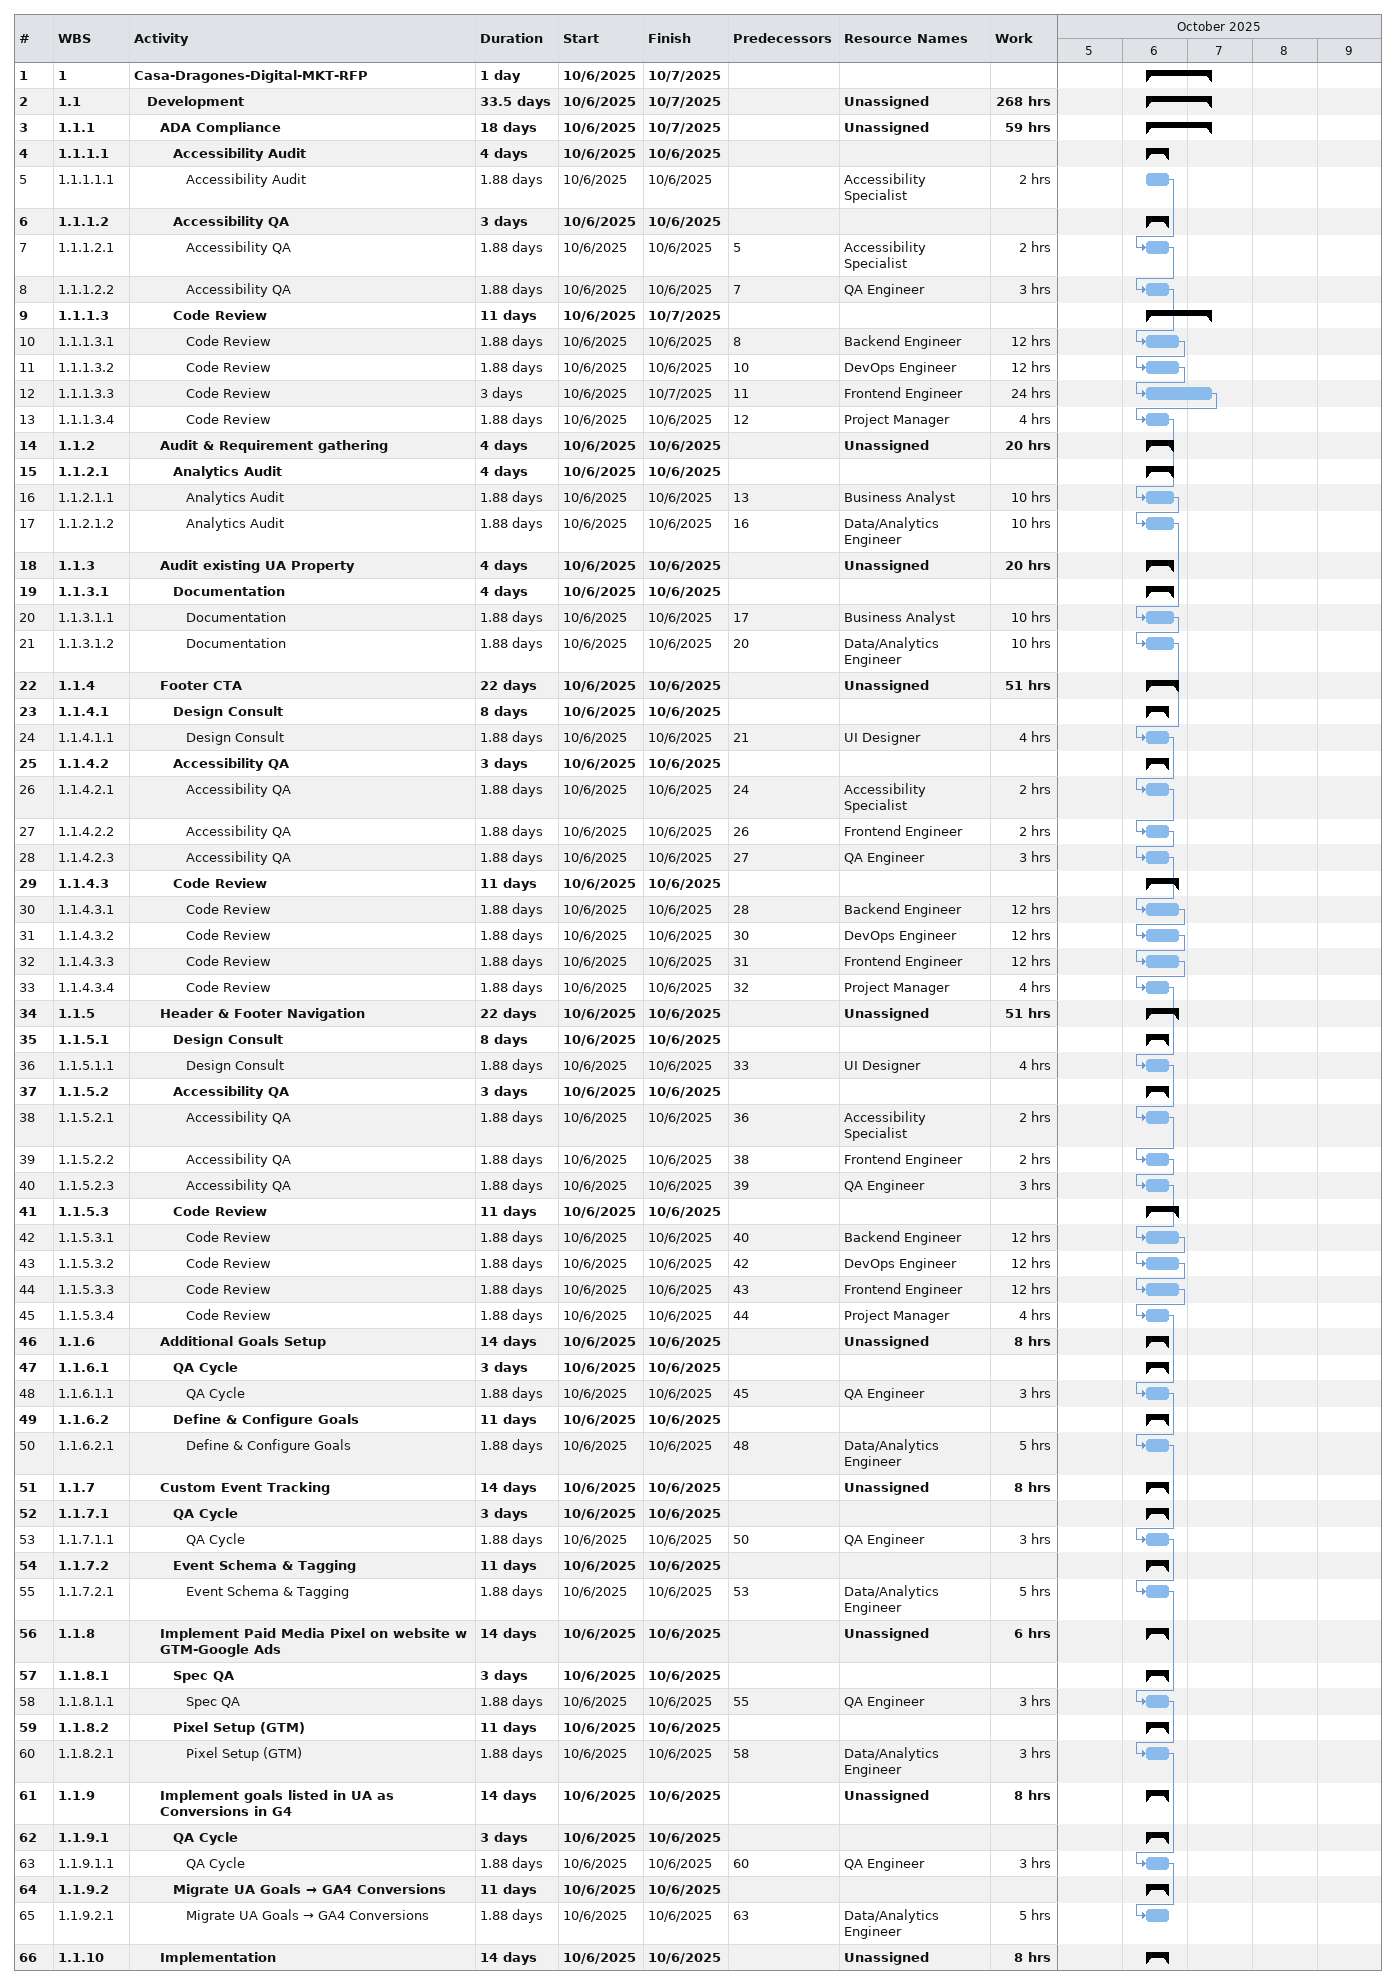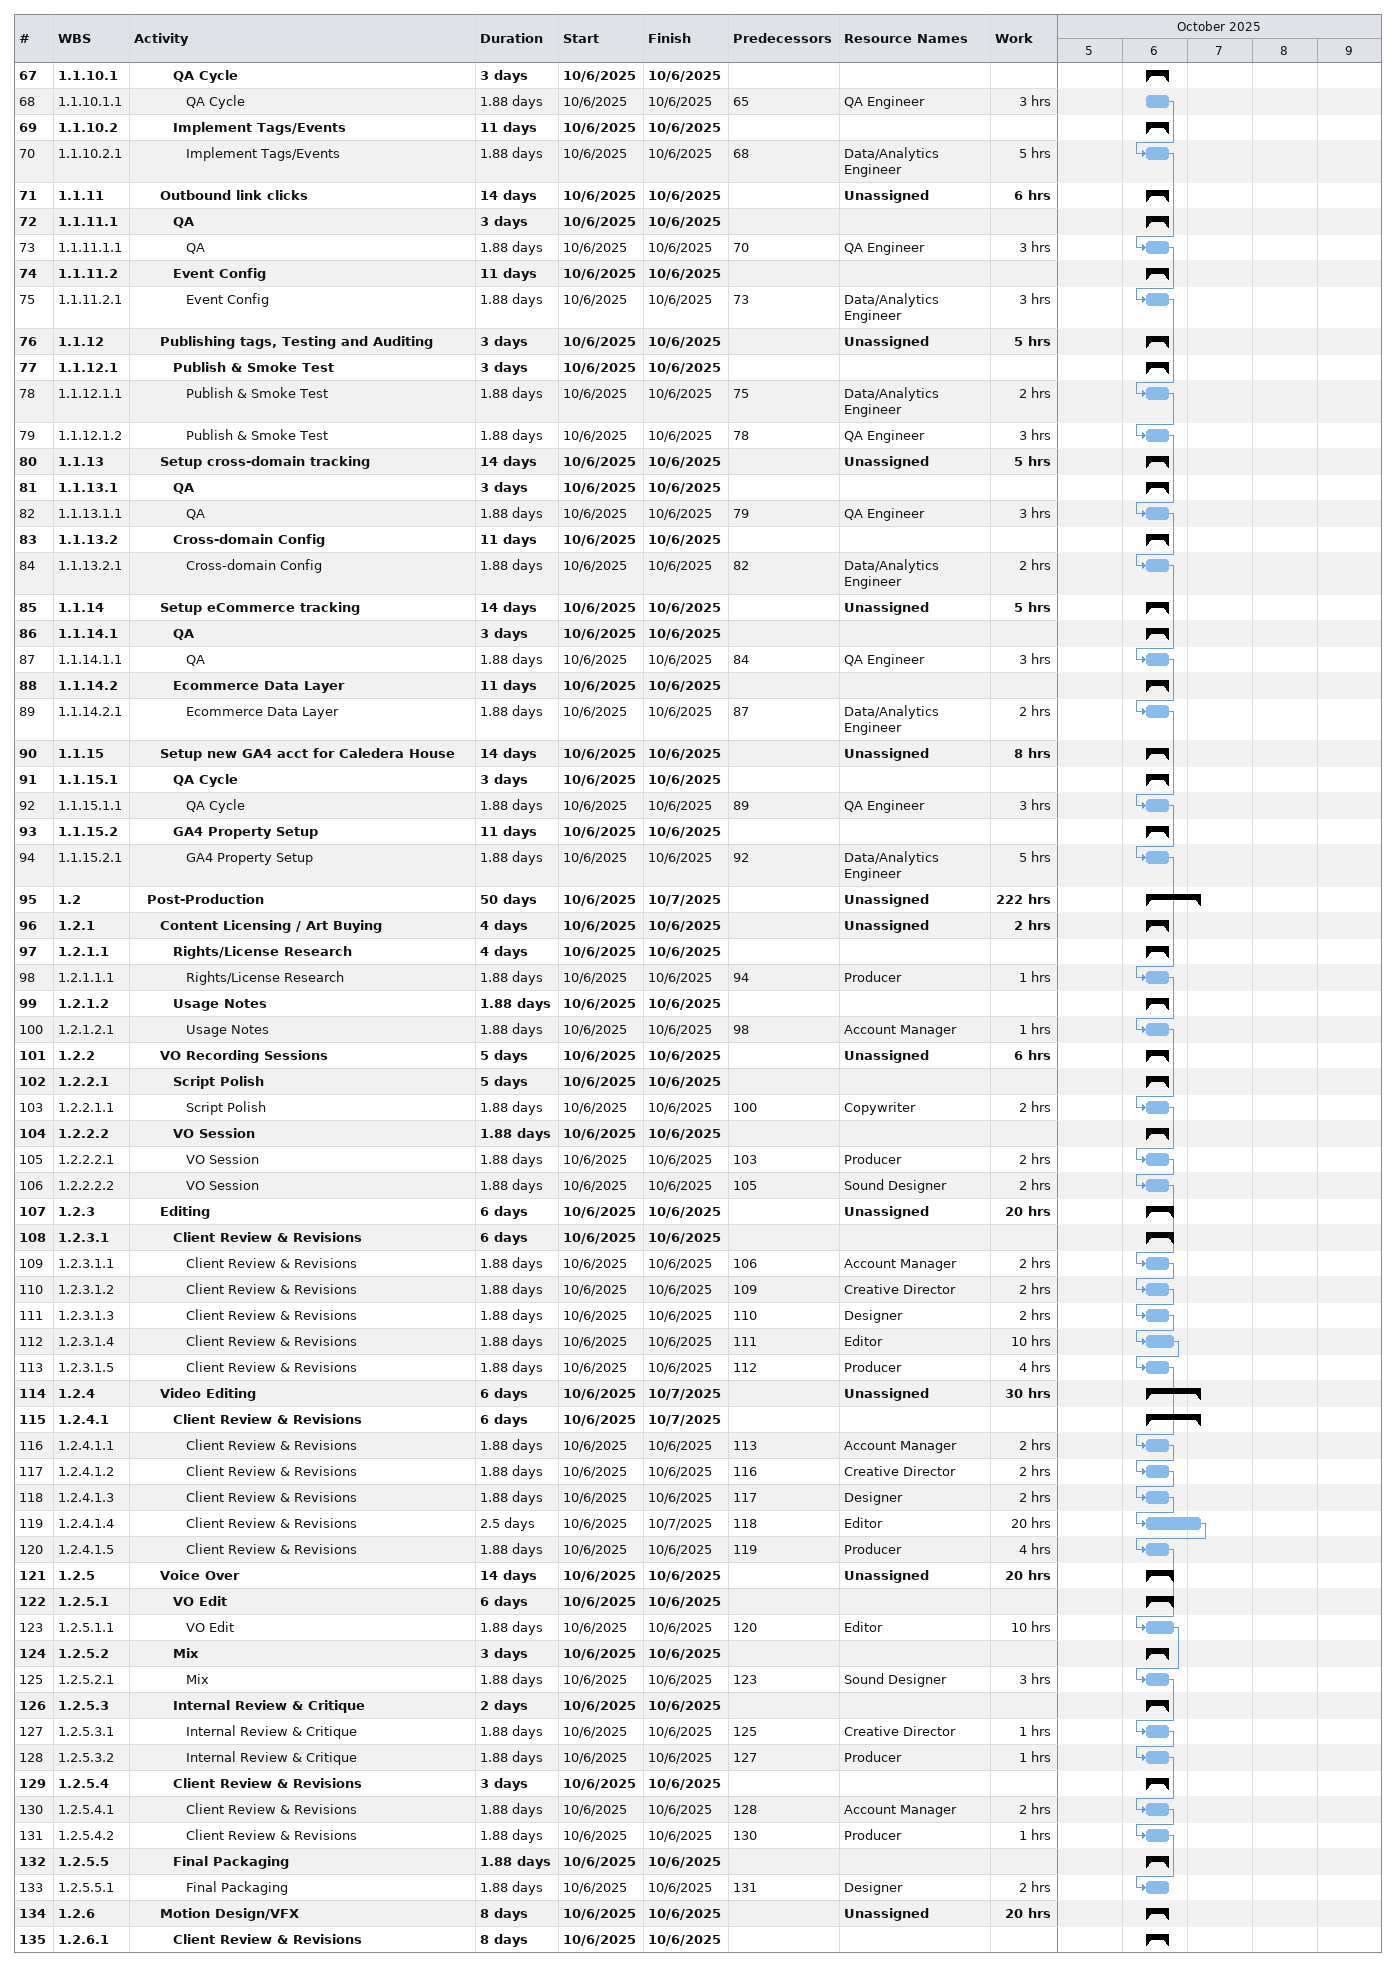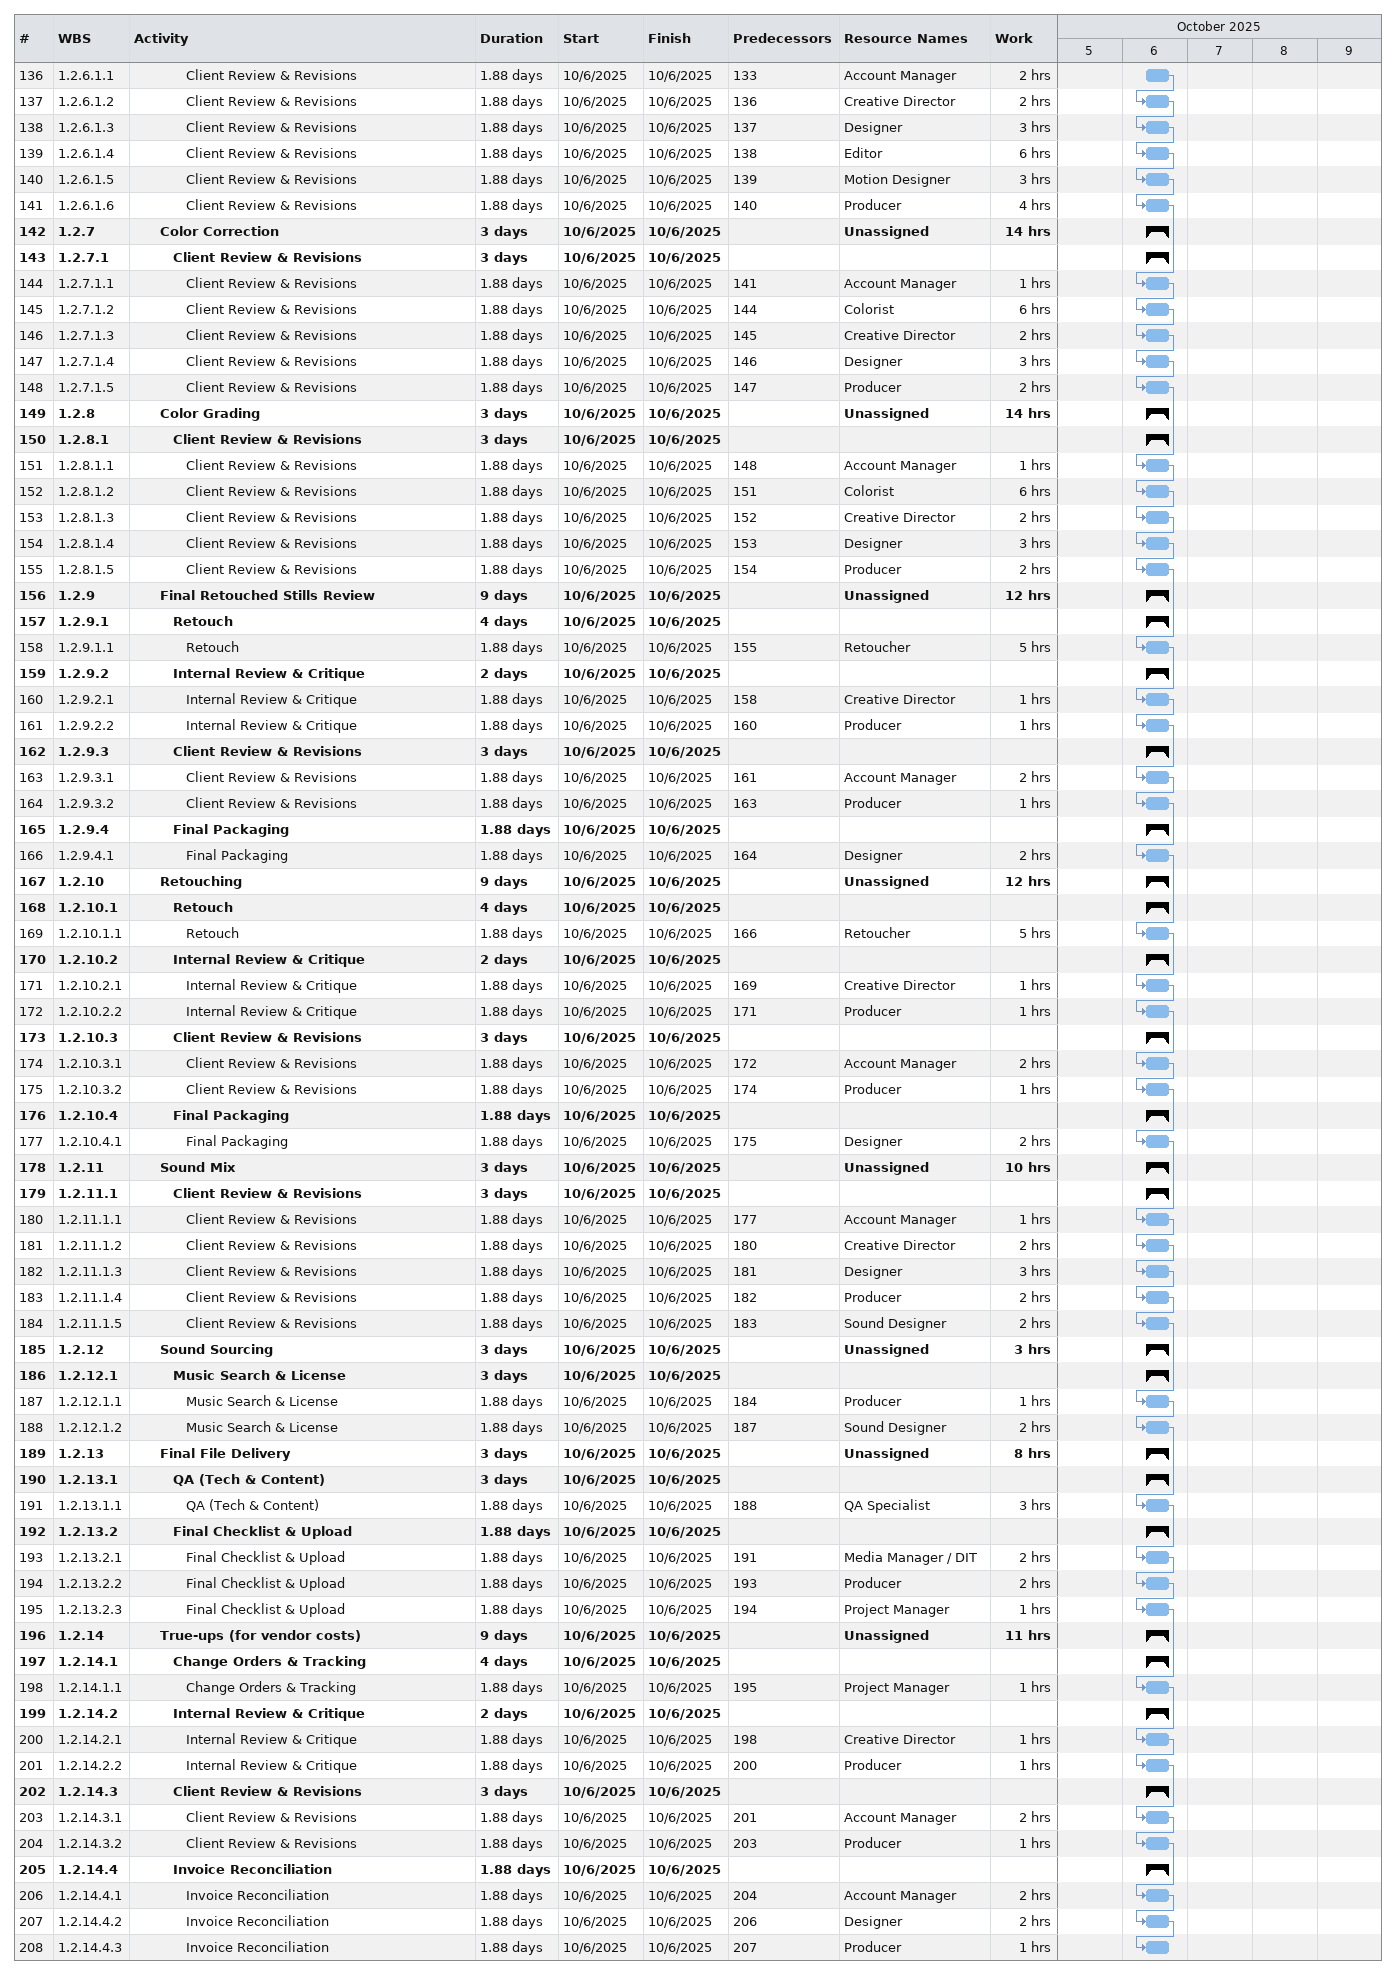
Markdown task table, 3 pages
| ID | WBS | Task | Duration | Start | Finish | Predecessors | Resources | Work (h) |
|---|---|---|---|---|---|---|---|---|
| 1 | 1 | **Casa-Dragones-Digital-MKT-RFP** | 1d | 2025-10-06 | 2025-10-07 |  |  |  |
| 2 | 1.1 | **Development** | 33.5d | 2025-10-06 | 2025-10-07 |  | Unassigned | 268 |
| 3 | 1.1.1 | **ADA Compliance** | 18d | 2025-10-06 | 2025-10-07 |  | Unassigned | 59 |
| 4 | 1.1.1.1 | **Accessibility Audit** | 4d | 2025-10-06 | 2025-10-06 |  |  |  |
| 5 | 1.1.1.1.1 | Accessibility Audit | 1.88d | 2025-10-06 | 2025-10-06 |  | Accessibility Specialist | 2 |
| 6 | 1.1.1.2 | **Accessibility QA** | 3d | 2025-10-06 | 2025-10-06 |  |  |  |
| 7 | 1.1.1.2.1 | Accessibility QA | 1.88d | 2025-10-06 | 2025-10-06 | 5 | Accessibility Specialist | 2 |
| 8 | 1.1.1.2.2 | Accessibility QA | 1.88d | 2025-10-06 | 2025-10-06 | 7 | QA Engineer | 3 |
| 9 | 1.1.1.3 | **Code Review** | 11d | 2025-10-06 | 2025-10-07 |  |  |  |
| 10 | 1.1.1.3.1 | Code Review | 1.88d | 2025-10-06 | 2025-10-06 | 8 | Backend Engineer | 12 |
| 11 | 1.1.1.3.2 | Code Review | 1.88d | 2025-10-06 | 2025-10-06 | 10 | DevOps Engineer | 12 |
| 12 | 1.1.1.3.3 | Code Review | 3d | 2025-10-06 | 2025-10-07 | 11 | Frontend Engineer | 24 |
| 13 | 1.1.1.3.4 | Code Review | 1.88d | 2025-10-06 | 2025-10-06 | 12 | Project Manager | 4 |
| 14 | 1.1.2 | **Audit & Requirement gathering** | 4d | 2025-10-06 | 2025-10-06 |  | Unassigned | 20 |
| 15 | 1.1.2.1 | **Analytics Audit** | 4d | 2025-10-06 | 2025-10-06 |  |  |  |
| 16 | 1.1.2.1.1 | Analytics Audit | 1.88d | 2025-10-06 | 2025-10-06 | 13 | Business Analyst | 10 |
| 17 | 1.1.2.1.2 | Analytics Audit | 1.88d | 2025-10-06 | 2025-10-06 | 16 | Data/Analytics Engineer | 10 |
| 18 | 1.1.3 | **Audit existing UA Property** | 4d | 2025-10-06 | 2025-10-06 |  | Unassigned | 20 |
| 19 | 1.1.3.1 | **Documentation** | 4d | 2025-10-06 | 2025-10-06 |  |  |  |
| 20 | 1.1.3.1.1 | Documentation | 1.88d | 2025-10-06 | 2025-10-06 | 17 | Business Analyst | 10 |
| 21 | 1.1.3.1.2 | Documentation | 1.88d | 2025-10-06 | 2025-10-06 | 20 | Data/Analytics Engineer | 10 |
| 22 | 1.1.4 | **Footer CTA** | 22d | 2025-10-06 | 2025-10-06 |  | Unassigned | 51 |
| 23 | 1.1.4.1 | **Design Consult** | 8d | 2025-10-06 | 2025-10-06 |  |  |  |
| 24 | 1.1.4.1.1 | Design Consult | 1.88d | 2025-10-06 | 2025-10-06 | 21 | UI Designer | 4 |
| 25 | 1.1.4.2 | **Accessibility QA** | 3d | 2025-10-06 | 2025-10-06 |  |  |  |
| 26 | 1.1.4.2.1 | Accessibility QA | 1.88d | 2025-10-06 | 2025-10-06 | 24 | Accessibility Specialist | 2 |
| 27 | 1.1.4.2.2 | Accessibility QA | 1.88d | 2025-10-06 | 2025-10-06 | 26 | Frontend Engineer | 2 |
| 28 | 1.1.4.2.3 | Accessibility QA | 1.88d | 2025-10-06 | 2025-10-06 | 27 | QA Engineer | 3 |
| 29 | 1.1.4.3 | **Code Review** | 11d | 2025-10-06 | 2025-10-06 |  |  |  |
| 30 | 1.1.4.3.1 | Code Review | 1.88d | 2025-10-06 | 2025-10-06 | 28 | Backend Engineer | 12 |
| 31 | 1.1.4.3.2 | Code Review | 1.88d | 2025-10-06 | 2025-10-06 | 30 | DevOps Engineer | 12 |
| 32 | 1.1.4.3.3 | Code Review | 1.88d | 2025-10-06 | 2025-10-06 | 31 | Frontend Engineer | 12 |
| 33 | 1.1.4.3.4 | Code Review | 1.88d | 2025-10-06 | 2025-10-06 | 32 | Project Manager | 4 |
| 34 | 1.1.5 | **Header & Footer Navigation** | 22d | 2025-10-06 | 2025-10-06 |  | Unassigned | 51 |
| 35 | 1.1.5.1 | **Design Consult** | 8d | 2025-10-06 | 2025-10-06 |  |  |  |
| 36 | 1.1.5.1.1 | Design Consult | 1.88d | 2025-10-06 | 2025-10-06 | 33 | UI Designer | 4 |
| 37 | 1.1.5.2 | **Accessibility QA** | 3d | 2025-10-06 | 2025-10-06 |  |  |  |
| 38 | 1.1.5.2.1 | Accessibility QA | 1.88d | 2025-10-06 | 2025-10-06 | 36 | Accessibility Specialist | 2 |
| 39 | 1.1.5.2.2 | Accessibility QA | 1.88d | 2025-10-06 | 2025-10-06 | 38 | Frontend Engineer | 2 |
| 40 | 1.1.5.2.3 | Accessibility QA | 1.88d | 2025-10-06 | 2025-10-06 | 39 | QA Engineer | 3 |
| 41 | 1.1.5.3 | **Code Review** | 11d | 2025-10-06 | 2025-10-06 |  |  |  |
| 42 | 1.1.5.3.1 | Code Review | 1.88d | 2025-10-06 | 2025-10-06 | 40 | Backend Engineer | 12 |
| 43 | 1.1.5.3.2 | Code Review | 1.88d | 2025-10-06 | 2025-10-06 | 42 | DevOps Engineer | 12 |
| 44 | 1.1.5.3.3 | Code Review | 1.88d | 2025-10-06 | 2025-10-06 | 43 | Frontend Engineer | 12 |
| 45 | 1.1.5.3.4 | Code Review | 1.88d | 2025-10-06 | 2025-10-06 | 44 | Project Manager | 4 |
| 46 | 1.1.6 | **Additional Goals Setup** | 14d | 2025-10-06 | 2025-10-06 |  | Unassigned | 8 |
| 47 | 1.1.6.1 | **QA Cycle** | 3d | 2025-10-06 | 2025-10-06 |  |  |  |
| 48 | 1.1.6.1.1 | QA Cycle | 1.88d | 2025-10-06 | 2025-10-06 | 45 | QA Engineer | 3 |
| 49 | 1.1.6.2 | **Define & Configure Goals** | 11d | 2025-10-06 | 2025-10-06 |  |  |  |
| 50 | 1.1.6.2.1 | Define & Configure Goals | 1.88d | 2025-10-06 | 2025-10-06 | 48 | Data/Analytics Engineer | 5 |
| 51 | 1.1.7 | **Custom Event Tracking** | 14d | 2025-10-06 | 2025-10-06 |  | Unassigned | 8 |
| 52 | 1.1.7.1 | **QA Cycle** | 3d | 2025-10-06 | 2025-10-06 |  |  |  |
| 53 | 1.1.7.1.1 | QA Cycle | 1.88d | 2025-10-06 | 2025-10-06 | 50 | QA Engineer | 3 |
| 54 | 1.1.7.2 | **Event Schema & Tagging** | 11d | 2025-10-06 | 2025-10-06 |  |  |  |
| 55 | 1.1.7.2.1 | Event Schema & Tagging | 1.88d | 2025-10-06 | 2025-10-06 | 53 | Data/Analytics Engineer | 5 |
| 56 | 1.1.8 | **Implement Paid Media Pixel on website w GTM-Google Ads** | 14d | 2025-10-06 | 2025-10-06 |  | Unassigned | 6 |
| 57 | 1.1.8.1 | **Spec QA** | 3d | 2025-10-06 | 2025-10-06 |  |  |  |
| 58 | 1.1.8.1.1 | Spec QA | 1.88d | 2025-10-06 | 2025-10-06 | 55 | QA Engineer | 3 |
| 59 | 1.1.8.2 | **Pixel Setup (GTM)** | 11d | 2025-10-06 | 2025-10-06 |  |  |  |
| 60 | 1.1.8.2.1 | Pixel Setup (GTM) | 1.88d | 2025-10-06 | 2025-10-06 | 58 | Data/Analytics Engineer | 3 |
| 61 | 1.1.9 | **Implement goals listed in UA as Conversions in G4** | 14d | 2025-10-06 | 2025-10-06 |  | Unassigned | 8 |
| 62 | 1.1.9.1 | **QA Cycle** | 3d | 2025-10-06 | 2025-10-06 |  |  |  |
| 63 | 1.1.9.1.1 | QA Cycle | 1.88d | 2025-10-06 | 2025-10-06 | 60 | QA Engineer | 3 |
| 64 | 1.1.9.2 | **Migrate UA Goals → GA4 Conversions** | 11d | 2025-10-06 | 2025-10-06 |  |  |  |
| 65 | 1.1.9.2.1 | Migrate UA Goals → GA4 Conversions | 1.88d | 2025-10-06 | 2025-10-06 | 63 | Data/Analytics Engineer | 5 |
| 66 | 1.1.10 | **Implementation** | 14d | 2025-10-06 | 2025-10-06 |  | Unassigned | 8 |
| 67 | 1.1.10.1 | **QA Cycle** | 3d | 2025-10-06 | 2025-10-06 |  |  |  |
| 68 | 1.1.10.1.1 | QA Cycle | 1.88d | 2025-10-06 | 2025-10-06 | 65 | QA Engineer | 3 |
| 69 | 1.1.10.2 | **Implement Tags/Events** | 11d | 2025-10-06 | 2025-10-06 |  |  |  |
| 70 | 1.1.10.2.1 | Implement Tags/Events | 1.88d | 2025-10-06 | 2025-10-06 | 68 | Data/Analytics Engineer | 5 |
| 71 | 1.1.11 | **Outbound link clicks** | 14d | 2025-10-06 | 2025-10-06 |  | Unassigned | 6 |
| 72 | 1.1.11.1 | **QA** | 3d | 2025-10-06 | 2025-10-06 |  |  |  |
| 73 | 1.1.11.1.1 | QA | 1.88d | 2025-10-06 | 2025-10-06 | 70 | QA Engineer | 3 |
| 74 | 1.1.11.2 | **Event Config** | 11d | 2025-10-06 | 2025-10-06 |  |  |  |
| 75 | 1.1.11.2.1 | Event Config | 1.88d | 2025-10-06 | 2025-10-06 | 73 | Data/Analytics Engineer | 3 |
| 76 | 1.1.12 | **Publishing tags, Testing and Auditing** | 3d | 2025-10-06 | 2025-10-06 |  | Unassigned | 5 |
| 77 | 1.1.12.1 | **Publish & Smoke Test** | 3d | 2025-10-06 | 2025-10-06 |  |  |  |
| 78 | 1.1.12.1.1 | Publish & Smoke Test | 1.88d | 2025-10-06 | 2025-10-06 | 75 | Data/Analytics Engineer | 2 |
| 79 | 1.1.12.1.2 | Publish & Smoke Test | 1.88d | 2025-10-06 | 2025-10-06 | 78 | QA Engineer | 3 |
| 80 | 1.1.13 | **Setup cross-domain tracking** | 14d | 2025-10-06 | 2025-10-06 |  | Unassigned | 5 |
| 81 | 1.1.13.1 | **QA** | 3d | 2025-10-06 | 2025-10-06 |  |  |  |
| 82 | 1.1.13.1.1 | QA | 1.88d | 2025-10-06 | 2025-10-06 | 79 | QA Engineer | 3 |
| 83 | 1.1.13.2 | **Cross-domain Config** | 11d | 2025-10-06 | 2025-10-06 |  |  |  |
| 84 | 1.1.13.2.1 | Cross-domain Config | 1.88d | 2025-10-06 | 2025-10-06 | 82 | Data/Analytics Engineer | 2 |
| 85 | 1.1.14 | **Setup eCommerce tracking** | 14d | 2025-10-06 | 2025-10-06 |  | Unassigned | 5 |
| 86 | 1.1.14.1 | **QA** | 3d | 2025-10-06 | 2025-10-06 |  |  |  |
| 87 | 1.1.14.1.1 | QA | 1.88d | 2025-10-06 | 2025-10-06 | 84 | QA Engineer | 3 |
| 88 | 1.1.14.2 | **Ecommerce Data Layer** | 11d | 2025-10-06 | 2025-10-06 |  |  |  |
| 89 | 1.1.14.2.1 | Ecommerce Data Layer | 1.88d | 2025-10-06 | 2025-10-06 | 87 | Data/Analytics Engineer | 2 |
| 90 | 1.1.15 | **Setup new GA4 acct for Caledera House** | 14d | 2025-10-06 | 2025-10-06 |  | Unassigned | 8 |
| 91 | 1.1.15.1 | **QA Cycle** | 3d | 2025-10-06 | 2025-10-06 |  |  |  |
| 92 | 1.1.15.1.1 | QA Cycle | 1.88d | 2025-10-06 | 2025-10-06 | 89 | QA Engineer | 3 |
| 93 | 1.1.15.2 | **GA4 Property Setup** | 11d | 2025-10-06 | 2025-10-06 |  |  |  |
| 94 | 1.1.15.2.1 | GA4 Property Setup | 1.88d | 2025-10-06 | 2025-10-06 | 92 | Data/Analytics Engineer | 5 |
| 95 | 1.2 | **Post-Production** | 50d | 2025-10-06 | 2025-10-07 |  | Unassigned | 222 |
| 96 | 1.2.1 | **Content Licensing / Art Buying** | 4d | 2025-10-06 | 2025-10-06 |  | Unassigned | 2 |
| 97 | 1.2.1.1 | **Rights/License Research** | 4d | 2025-10-06 | 2025-10-06 |  |  |  |
| 98 | 1.2.1.1.1 | Rights/License Research | 1.88d | 2025-10-06 | 2025-10-06 | 94 | Producer | 1 |
| 99 | 1.2.1.2 | **Usage Notes** | 1.88d | 2025-10-06 | 2025-10-06 |  |  |  |
| 100 | 1.2.1.2.1 | Usage Notes | 1.88d | 2025-10-06 | 2025-10-06 | 98 | Account Manager | 1 |
| 101 | 1.2.2 | **VO Recording Sessions** | 5d | 2025-10-06 | 2025-10-06 |  | Unassigned | 6 |
| 102 | 1.2.2.1 | **Script Polish** | 5d | 2025-10-06 | 2025-10-06 |  |  |  |
| 103 | 1.2.2.1.1 | Script Polish | 1.88d | 2025-10-06 | 2025-10-06 | 100 | Copywriter | 2 |
| 104 | 1.2.2.2 | **VO Session** | 1.88d | 2025-10-06 | 2025-10-06 |  |  |  |
| 105 | 1.2.2.2.1 | VO Session | 1.88d | 2025-10-06 | 2025-10-06 | 103 | Producer | 2 |
| 106 | 1.2.2.2.2 | VO Session | 1.88d | 2025-10-06 | 2025-10-06 | 105 | Sound Designer | 2 |
| 107 | 1.2.3 | **Editing** | 6d | 2025-10-06 | 2025-10-06 |  | Unassigned | 20 |
| 108 | 1.2.3.1 | **Client Review & Revisions** | 6d | 2025-10-06 | 2025-10-06 |  |  |  |
| 109 | 1.2.3.1.1 | Client Review & Revisions | 1.88d | 2025-10-06 | 2025-10-06 | 106 | Account Manager | 2 |
| 110 | 1.2.3.1.2 | Client Review & Revisions | 1.88d | 2025-10-06 | 2025-10-06 | 109 | Creative Director | 2 |
| 111 | 1.2.3.1.3 | Client Review & Revisions | 1.88d | 2025-10-06 | 2025-10-06 | 110 | Designer | 2 |
| 112 | 1.2.3.1.4 | Client Review & Revisions | 1.88d | 2025-10-06 | 2025-10-06 | 111 | Editor | 10 |
| 113 | 1.2.3.1.5 | Client Review & Revisions | 1.88d | 2025-10-06 | 2025-10-06 | 112 | Producer | 4 |
| 114 | 1.2.4 | **Video Editing** | 6d | 2025-10-06 | 2025-10-07 |  | Unassigned | 30 |
| 115 | 1.2.4.1 | **Client Review & Revisions** | 6d | 2025-10-06 | 2025-10-07 |  |  |  |
| 116 | 1.2.4.1.1 | Client Review & Revisions | 1.88d | 2025-10-06 | 2025-10-06 | 113 | Account Manager | 2 |
| 117 | 1.2.4.1.2 | Client Review & Revisions | 1.88d | 2025-10-06 | 2025-10-06 | 116 | Creative Director | 2 |
| 118 | 1.2.4.1.3 | Client Review & Revisions | 1.88d | 2025-10-06 | 2025-10-06 | 117 | Designer | 2 |
| 119 | 1.2.4.1.4 | Client Review & Revisions | 2.5d | 2025-10-06 | 2025-10-07 | 118 | Editor | 20 |
| 120 | 1.2.4.1.5 | Client Review & Revisions | 1.88d | 2025-10-06 | 2025-10-06 | 119 | Producer | 4 |
| 121 | 1.2.5 | **Voice Over** | 14d | 2025-10-06 | 2025-10-06 |  | Unassigned | 20 |
| 122 | 1.2.5.1 | **VO Edit** | 6d | 2025-10-06 | 2025-10-06 |  |  |  |
| 123 | 1.2.5.1.1 | VO Edit | 1.88d | 2025-10-06 | 2025-10-06 | 120 | Editor | 10 |
| 124 | 1.2.5.2 | **Mix** | 3d | 2025-10-06 | 2025-10-06 |  |  |  |
| 125 | 1.2.5.2.1 | Mix | 1.88d | 2025-10-06 | 2025-10-06 | 123 | Sound Designer | 3 |
| 126 | 1.2.5.3 | **Internal Review & Critique** | 2d | 2025-10-06 | 2025-10-06 |  |  |  |
| 127 | 1.2.5.3.1 | Internal Review & Critique | 1.88d | 2025-10-06 | 2025-10-06 | 125 | Creative Director | 1 |
| 128 | 1.2.5.3.2 | Internal Review & Critique | 1.88d | 2025-10-06 | 2025-10-06 | 127 | Producer | 1 |
| 129 | 1.2.5.4 | **Client Review & Revisions** | 3d | 2025-10-06 | 2025-10-06 |  |  |  |
| 130 | 1.2.5.4.1 | Client Review & Revisions | 1.88d | 2025-10-06 | 2025-10-06 | 128 | Account Manager | 2 |
| 131 | 1.2.5.4.2 | Client Review & Revisions | 1.88d | 2025-10-06 | 2025-10-06 | 130 | Producer | 1 |
| 132 | 1.2.5.5 | **Final Packaging** | 1.88d | 2025-10-06 | 2025-10-06 |  |  |  |
| 133 | 1.2.5.5.1 | Final Packaging | 1.88d | 2025-10-06 | 2025-10-06 | 131 | Designer | 2 |
| 134 | 1.2.6 | **Motion Design/VFX** | 8d | 2025-10-06 | 2025-10-06 |  | Unassigned | 20 |
| 135 | 1.2.6.1 | **Client Review & Revisions** | 8d | 2025-10-06 | 2025-10-06 |  |  |  |
| 136 | 1.2.6.1.1 | Client Review & Revisions | 1.88d | 2025-10-06 | 2025-10-06 | 133 | Account Manager | 2 |
| 137 | 1.2.6.1.2 | Client Review & Revisions | 1.88d | 2025-10-06 | 2025-10-06 | 136 | Creative Director | 2 |
| 138 | 1.2.6.1.3 | Client Review & Revisions | 1.88d | 2025-10-06 | 2025-10-06 | 137 | Designer | 3 |
| 139 | 1.2.6.1.4 | Client Review & Revisions | 1.88d | 2025-10-06 | 2025-10-06 | 138 | Editor | 6 |
| 140 | 1.2.6.1.5 | Client Review & Revisions | 1.88d | 2025-10-06 | 2025-10-06 | 139 | Motion Designer | 3 |
| 141 | 1.2.6.1.6 | Client Review & Revisions | 1.88d | 2025-10-06 | 2025-10-06 | 140 | Producer | 4 |
| 142 | 1.2.7 | **Color Correction** | 3d | 2025-10-06 | 2025-10-06 |  | Unassigned | 14 |
| 143 | 1.2.7.1 | **Client Review & Revisions** | 3d | 2025-10-06 | 2025-10-06 |  |  |  |
| 144 | 1.2.7.1.1 | Client Review & Revisions | 1.88d | 2025-10-06 | 2025-10-06 | 141 | Account Manager | 1 |
| 145 | 1.2.7.1.2 | Client Review & Revisions | 1.88d | 2025-10-06 | 2025-10-06 | 144 | Colorist | 6 |
| 146 | 1.2.7.1.3 | Client Review & Revisions | 1.88d | 2025-10-06 | 2025-10-06 | 145 | Creative Director | 2 |
| 147 | 1.2.7.1.4 | Client Review & Revisions | 1.88d | 2025-10-06 | 2025-10-06 | 146 | Designer | 3 |
| 148 | 1.2.7.1.5 | Client Review & Revisions | 1.88d | 2025-10-06 | 2025-10-06 | 147 | Producer | 2 |
| 149 | 1.2.8 | **Color Grading** | 3d | 2025-10-06 | 2025-10-06 |  | Unassigned | 14 |
| 150 | 1.2.8.1 | **Client Review & Revisions** | 3d | 2025-10-06 | 2025-10-06 |  |  |  |
| 151 | 1.2.8.1.1 | Client Review & Revisions | 1.88d | 2025-10-06 | 2025-10-06 | 148 | Account Manager | 1 |
| 152 | 1.2.8.1.2 | Client Review & Revisions | 1.88d | 2025-10-06 | 2025-10-06 | 151 | Colorist | 6 |
| 153 | 1.2.8.1.3 | Client Review & Revisions | 1.88d | 2025-10-06 | 2025-10-06 | 152 | Creative Director | 2 |
| 154 | 1.2.8.1.4 | Client Review & Revisions | 1.88d | 2025-10-06 | 2025-10-06 | 153 | Designer | 3 |
| 155 | 1.2.8.1.5 | Client Review & Revisions | 1.88d | 2025-10-06 | 2025-10-06 | 154 | Producer | 2 |
| 156 | 1.2.9 | **Final Retouched Stills Review** | 9d | 2025-10-06 | 2025-10-06 |  | Unassigned | 12 |
| 157 | 1.2.9.1 | **Retouch** | 4d | 2025-10-06 | 2025-10-06 |  |  |  |
| 158 | 1.2.9.1.1 | Retouch | 1.88d | 2025-10-06 | 2025-10-06 | 155 | Retoucher | 5 |
| 159 | 1.2.9.2 | **Internal Review & Critique** | 2d | 2025-10-06 | 2025-10-06 |  |  |  |
| 160 | 1.2.9.2.1 | Internal Review & Critique | 1.88d | 2025-10-06 | 2025-10-06 | 158 | Creative Director | 1 |
| 161 | 1.2.9.2.2 | Internal Review & Critique | 1.88d | 2025-10-06 | 2025-10-06 | 160 | Producer | 1 |
| 162 | 1.2.9.3 | **Client Review & Revisions** | 3d | 2025-10-06 | 2025-10-06 |  |  |  |
| 163 | 1.2.9.3.1 | Client Review & Revisions | 1.88d | 2025-10-06 | 2025-10-06 | 161 | Account Manager | 2 |
| 164 | 1.2.9.3.2 | Client Review & Revisions | 1.88d | 2025-10-06 | 2025-10-06 | 163 | Producer | 1 |
| 165 | 1.2.9.4 | **Final Packaging** | 1.88d | 2025-10-06 | 2025-10-06 |  |  |  |
| 166 | 1.2.9.4.1 | Final Packaging | 1.88d | 2025-10-06 | 2025-10-06 | 164 | Designer | 2 |
| 167 | 1.2.10 | **Retouching** | 9d | 2025-10-06 | 2025-10-06 |  | Unassigned | 12 |
| 168 | 1.2.10.1 | **Retouch** | 4d | 2025-10-06 | 2025-10-06 |  |  |  |
| 169 | 1.2.10.1.1 | Retouch | 1.88d | 2025-10-06 | 2025-10-06 | 166 | Retoucher | 5 |
| 170 | 1.2.10.2 | **Internal Review & Critique** | 2d | 2025-10-06 | 2025-10-06 |  |  |  |
| 171 | 1.2.10.2.1 | Internal Review & Critique | 1.88d | 2025-10-06 | 2025-10-06 | 169 | Creative Director | 1 |
| 172 | 1.2.10.2.2 | Internal Review & Critique | 1.88d | 2025-10-06 | 2025-10-06 | 171 | Producer | 1 |
| 173 | 1.2.10.3 | **Client Review & Revisions** | 3d | 2025-10-06 | 2025-10-06 |  |  |  |
| 174 | 1.2.10.3.1 | Client Review & Revisions | 1.88d | 2025-10-06 | 2025-10-06 | 172 | Account Manager | 2 |
| 175 | 1.2.10.3.2 | Client Review & Revisions | 1.88d | 2025-10-06 | 2025-10-06 | 174 | Producer | 1 |
| 176 | 1.2.10.4 | **Final Packaging** | 1.88d | 2025-10-06 | 2025-10-06 |  |  |  |
| 177 | 1.2.10.4.1 | Final Packaging | 1.88d | 2025-10-06 | 2025-10-06 | 175 | Designer | 2 |
| 178 | 1.2.11 | **Sound Mix** | 3d | 2025-10-06 | 2025-10-06 |  | Unassigned | 10 |
| 179 | 1.2.11.1 | **Client Review & Revisions** | 3d | 2025-10-06 | 2025-10-06 |  |  |  |
| 180 | 1.2.11.1.1 | Client Review & Revisions | 1.88d | 2025-10-06 | 2025-10-06 | 177 | Account Manager | 1 |
| 181 | 1.2.11.1.2 | Client Review & Revisions | 1.88d | 2025-10-06 | 2025-10-06 | 180 | Creative Director | 2 |
| 182 | 1.2.11.1.3 | Client Review & Revisions | 1.88d | 2025-10-06 | 2025-10-06 | 181 | Designer | 3 |
| 183 | 1.2.11.1.4 | Client Review & Revisions | 1.88d | 2025-10-06 | 2025-10-06 | 182 | Producer | 2 |
| 184 | 1.2.11.1.5 | Client Review & Revisions | 1.88d | 2025-10-06 | 2025-10-06 | 183 | Sound Designer | 2 |
| 185 | 1.2.12 | **Sound Sourcing** | 3d | 2025-10-06 | 2025-10-06 |  | Unassigned | 3 |
| 186 | 1.2.12.1 | **Music Search & License** | 3d | 2025-10-06 | 2025-10-06 |  |  |  |
| 187 | 1.2.12.1.1 | Music Search & License | 1.88d | 2025-10-06 | 2025-10-06 | 184 | Producer | 1 |
| 188 | 1.2.12.1.2 | Music Search & License | 1.88d | 2025-10-06 | 2025-10-06 | 187 | Sound Designer | 2 |
| 189 | 1.2.13 | **Final File Delivery** | 3d | 2025-10-06 | 2025-10-06 |  | Unassigned | 8 |
| 190 | 1.2.13.1 | **QA (Tech & Content)** | 3d | 2025-10-06 | 2025-10-06 |  |  |  |
| 191 | 1.2.13.1.1 | QA (Tech & Content) | 1.88d | 2025-10-06 | 2025-10-06 | 188 | QA Specialist | 3 |
| 192 | 1.2.13.2 | **Final Checklist & Upload** | 1.88d | 2025-10-06 | 2025-10-06 |  |  |  |
| 193 | 1.2.13.2.1 | Final Checklist & Upload | 1.88d | 2025-10-06 | 2025-10-06 | 191 | Media Manager / DIT | 2 |
| 194 | 1.2.13.2.2 | Final Checklist & Upload | 1.88d | 2025-10-06 | 2025-10-06 | 193 | Producer | 2 |
| 195 | 1.2.13.2.3 | Final Checklist & Upload | 1.88d | 2025-10-06 | 2025-10-06 | 194 | Project Manager | 1 |
| 196 | 1.2.14 | **True-ups (for vendor costs)** | 9d | 2025-10-06 | 2025-10-06 |  | Unassigned | 11 |
| 197 | 1.2.14.1 | **Change Orders & Tracking** | 4d | 2025-10-06 | 2025-10-06 |  |  |  |
| 198 | 1.2.14.1.1 | Change Orders & Tracking | 1.88d | 2025-10-06 | 2025-10-06 | 195 | Project Manager | 1 |
| 199 | 1.2.14.2 | **Internal Review & Critique** | 2d | 2025-10-06 | 2025-10-06 |  |  |  |
| 200 | 1.2.14.2.1 | Internal Review & Critique | 1.88d | 2025-10-06 | 2025-10-06 | 198 | Creative Director | 1 |
| 201 | 1.2.14.2.2 | Internal Review & Critique | 1.88d | 2025-10-06 | 2025-10-06 | 200 | Producer | 1 |
| 202 | 1.2.14.3 | **Client Review & Revisions** | 3d | 2025-10-06 | 2025-10-06 |  |  |  |
| 203 | 1.2.14.3.1 | Client Review & Revisions | 1.88d | 2025-10-06 | 2025-10-06 | 201 | Account Manager | 2 |
| 204 | 1.2.14.3.2 | Client Review & Revisions | 1.88d | 2025-10-06 | 2025-10-06 | 203 | Producer | 1 |
| 205 | 1.2.14.4 | **Invoice Reconciliation** | 1.88d | 2025-10-06 | 2025-10-06 |  |  |  |
| 206 | 1.2.14.4.1 | Invoice Reconciliation | 1.88d | 2025-10-06 | 2025-10-06 | 204 | Account Manager | 2 |
| 207 | 1.2.14.4.2 | Invoice Reconciliation | 1.88d | 2025-10-06 | 2025-10-06 | 206 | Designer | 2 |
| 208 | 1.2.14.4.3 | Invoice Reconciliation | 1.88d | 2025-10-06 | 2025-10-06 | 207 | Producer | 1 |
